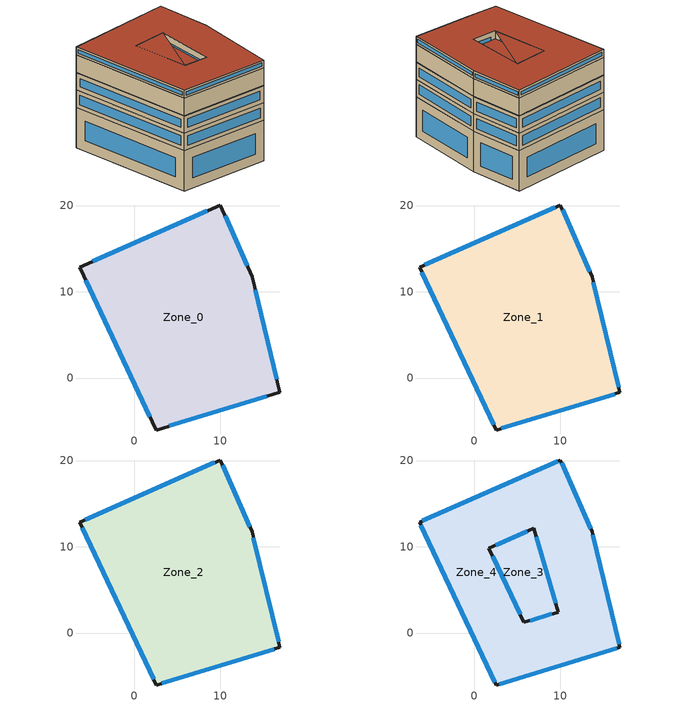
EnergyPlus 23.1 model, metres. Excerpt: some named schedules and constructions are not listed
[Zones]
Zone_0
 floor ground (Zone_0:f5UnderGroundSlabCF): -6.32,12.86 10.02,20.06 13.68,11.75 16.91,-1.67 2.56,-6.02 z0
 wall outside (90.1-2019 Nonresidential CZ 0 Exterior Wall (Mass)): -6.32,12.86 2.56,-6.02 16.91,-1.67 13.68,11.75 10.02,20.06 -6.32,12.86 z0:6.55
 window (90.1-2019 Nonresidential CZ 0 Glazing (Operable)): -5.59,11.31 1.83,-4.47 z1.71:4.84; 4.1,-5.55 15.38,-2.13 z1.61:4.94; 16.54,-0.13 14.05,10.21 z1.58:4.97; 13.12,13.02 10.58,18.79 z1.39:5.16; 8.5,19.39 -4.79,13.53 z1.66:4.89
Zone_1
 floor to Zone_0 (Interior Slab (Mass)_FLIPPED): -6.32,12.86 10.02,20.06 13.68,11.75 16.91,-1.67 2.56,-6.02 z6.55
 wall outside (90.1-2019 Nonresidential CZ 0 Exterior Wall (Mass)): -6.32,12.86 2.56,-6.02 16.91,-1.67 13.68,11.75 10.02,20.06 -6.32,12.86 z6.55:9.4
 window (90.1-2019 Nonresidential CZ 0 Glazing (Operable)): -6.03,12.25 2.28,-5.42 / 9.42,19.8 -5.72,13.12 z7.21:8.74; 3.18,-5.83 16.3,-1.85 z7.2:8.75; 16.76,-1.04 13.83,11.12 z7.19:8.76; 13.43,12.3 10.26,19.51 z7.15:8.8
Zone_2
 floor to Zone_1 (Interior Slab (Mass)_FLIPPED): -6.32,12.86 10.02,20.06 13.68,11.75 16.91,-1.67 2.56,-6.02 z9.4
 wall outside (90.1-2019 Nonresidential CZ 8 Exterior Floor (Mass)): -6.32,12.86 2.56,-6.02 16.91,-1.67 13.68,11.75 10.02,20.06 -6.32,12.86 z9.4:12.17
 wall to Zone_4 (Interior Partition (Mass)): -6.32,12.86 2.56,-6.02 16.91,-1.67 13.68,11.75 10.02,20.06 -6.32,12.86 z12.17:12.25
 window (90.1-2019 Nonresidential CZ 0 Glazing (Operable)): -6.01,12.21 2.26,-5.37 z10.12:11.45; 3.23,-5.82 16.25,-1.87 z10.1:11.47; 16.75,-0.99 13.84,11.07 z10.09:11.48; 13.41,12.35 10.28,19.46 z10.06:11.51; 9.37,19.77 -5.67,13.14 z10.11:11.46
Zone_3
 floor to Zone_2 (Interior Slab (Mass)_FLIPPED): -6.32,12.86 10.02,20.06 13.68,11.75 16.91,-1.67 2.56,-6.02 z12.25
 wall to Zone_4 (Interior Partition (Mass)): -6.32,12.86 2.56,-6.02 16.91,-1.67 13.68,11.75 10.02,20.06 -6.32,12.86 z12.25:15.1
 roof outside (300mmInsulation 200mmConcrete): -6.32,12.86 2.56,-6.02 16.91,-1.67 13.68,11.75 10.02,20.06 z15.1
Zone_4
 floor outside (90.1-2019 Nonresidential CZ 0 Exterior Floor (Mass)): -6.32,12.86 -0.69,15.34 1.73,9.85 6.95,12.15 9.75,2.43 1.73,9.85 -0.69,15.34 10.02,20.06 13.68,11.75 16.91,-1.67 2.56,-6.02 z12.17
 wall outside (UVal_0.3_Light): -6.32,12.86 2.56,-6.02 16.91,-1.67 13.68,11.75 10.02,20.06 -6.32,12.86 z15.1:16.35; 5.78,1.23 1.73,9.85 6.95,12.15 9.75,2.43 5.78,1.23 z12.17:16.35
 window (90.1-2019 Nonresidential CZ 0 Glazing (Operable)): -6.16,12.52 2.41,-5.69 z15.47:15.98; 2.91,-5.92 16.57,-1.77 / 16.83,-1.31 13.76,11.4 / 9.69,19.91 -5.98,13 z15.46:15.99; 13.53,12.07 10.16,19.74 z15.45:16; 5.35,2.15 2.17,8.92 z13.19:15.32; 9.02,2.21 6.52,1.45 z12.93:15.58; 7.23,11.15 9.46,3.43 z13.21:15.31; 2.53,10.2 6.14,11.79 z13.05:15.47
 roof outside (300mmInsulation 200mmConcrete): -6.32,12.86 2.56,-6.02 7.52,-4.51 5.78,1.23 9.75,2.43 6.95,12.15 5.78,1.23 7.52,-4.51 16.91,-1.67 13.68,11.75 10.02,20.06 z16.35
[Schedule:Week:Daily]
College HTGSETP_SCH_0; College HTGSETP_SCH_1; College HTGSETP_SCH_2; College HTGSETP_SCH_3; College HTGSETP_SCH_4; College HTGSETP_SCH_5; College HTGSETP_SCH_6; College HTGSETP_SCH_7; College HTGSETP_SCH_8; College HTGSETP_SCH_9; College HTGSETP_SCH_10; College HTGSETP_SCH_11; College HTGSETP_SCH_12; College HTGSETP_SCH_13; College HTGSETP_SCH_14; College HTGSETP_SCH_15; College HTGSETP_SCH_16; College HTGSETP_SCH_17; College HTGSETP_SCH_18; College HTGSETP_SCH_19; College HTGSETP_SCH_20; College HTGSETP_SCH_21; College HTGSETP_SCH_22; College HTGSETP_SCH_23; College HTGSETP_SCH_24; College HTGSETP_SCH_25; College HTGSETP_SCH_26; College HTGSETP_SCH_27; College HTGSETP_SCH_28; College HTGSETP_SCH_29; College HTGSETP_SCH_30; College HTGSETP_SCH_31; College HTGSETP_SCH_32; College HTGSETP_SCH_33; College HTGSETP_SCH_34; College HTGSETP_SCH_35; College HTGSETP_SCH_36; College HTGSETP_SCH_37; College HTGSETP_SCH_38; College HTGSETP_SCH_39; College HTGSETP_SCH_40; College HTGSETP_SCH_41; College HTGSETP_SCH_42; College HTGSETP_SCH_43; College HTGSETP_SCH_44; College HTGSETP_SCH_45; College HTGSETP_SCH_46; College HTGSETP_SCH_47; College HTGSETP_SCH_48; College HTGSETP_SCH_49; College HTGSETP_SCH_50; College HTGSETP_SCH_51: 6eae5fcb-f210-4554-b78a-d644e64b50cd, 6eae5fcb-f210-4554-b78a-d644e64b50cd, 6eae5fcb-f210-4554-b78a-d644e64b50cd, 6eae5fcb-f210-4554-b78a-d644e64b50cd, 6eae5fcb-f210-4554-b78a-d644e64b50cd, 6eae5fcb-f210-4554-b78a-d644e64b50cd, 089cb1a9-872b-4d62-bde8-366e85460b60, 6eae5fcb-f210-4554-b78a-d644e64b50cd, 6eae5fcb-f210-4554-b78a-d644e64b50cd, 6eae5fcb-f210-4554-b78a-d644e64b50cd, 6eae5fcb-f210-4554-b78a-d644e64b50cd, 6eae5fcb-f210-4554-b78a-d644e64b50cd
College HTGSETP_SCH_52: 6eae5fcb-f210-4554-b78a-d644e64b50cd, 6eae5fcb-f210-4554-b78a-d644e64b50cd, 6eae5fcb-f210-4554-b78a-d644e64b50cd, 6eae5fcb-f210-4554-b78a-d644e64b50cd, 6eae5fcb-f210-4554-b78a-d644e64b50cd, 6eae5fcb-f210-4554-b78a-d644e64b50cd, 6eae5fcb-f210-4554-b78a-d644e64b50cd, 6eae5fcb-f210-4554-b78a-d644e64b50cd, 6eae5fcb-f210-4554-b78a-d644e64b50cd, 6eae5fcb-f210-4554-b78a-d644e64b50cd, 6eae5fcb-f210-4554-b78a-d644e64b50cd, 6eae5fcb-f210-4554-b78a-d644e64b50cd
College CLGSETP_SCH_0; College CLGSETP_SCH_1; College CLGSETP_SCH_2; College CLGSETP_SCH_3; College CLGSETP_SCH_4; College CLGSETP_SCH_5; College CLGSETP_SCH_6; College CLGSETP_SCH_7; College CLGSETP_SCH_8; College CLGSETP_SCH_9; College CLGSETP_SCH_10; College CLGSETP_SCH_11; College CLGSETP_SCH_12; College CLGSETP_SCH_13; College CLGSETP_SCH_14; College CLGSETP_SCH_15; College CLGSETP_SCH_16; College CLGSETP_SCH_17; College CLGSETP_SCH_18; College CLGSETP_SCH_19; College CLGSETP_SCH_20; College CLGSETP_SCH_21; College CLGSETP_SCH_22; College CLGSETP_SCH_23; College CLGSETP_SCH_24; College CLGSETP_SCH_25; College CLGSETP_SCH_26; College CLGSETP_SCH_27; College CLGSETP_SCH_28; College CLGSETP_SCH_29; College CLGSETP_SCH_30; College CLGSETP_SCH_31; College CLGSETP_SCH_32; College CLGSETP_SCH_33; College CLGSETP_SCH_34; College CLGSETP_SCH_35; College CLGSETP_SCH_36; College CLGSETP_SCH_37; College CLGSETP_SCH_38; College CLGSETP_SCH_39; College CLGSETP_SCH_40; College CLGSETP_SCH_41; College CLGSETP_SCH_42; College CLGSETP_SCH_43; College CLGSETP_SCH_44; College CLGSETP_SCH_45; College CLGSETP_SCH_46; College CLGSETP_SCH_47; College CLGSETP_SCH_48; College CLGSETP_SCH_49; College CLGSETP_SCH_50; College CLGSETP_SCH_51: 0abf24fc-20c7-45bb-90a8-b07ba7ab6a7e, 0abf24fc-20c7-45bb-90a8-b07ba7ab6a7e, 0abf24fc-20c7-45bb-90a8-b07ba7ab6a7e, 0abf24fc-20c7-45bb-90a8-b07ba7ab6a7e, 0abf24fc-20c7-45bb-90a8-b07ba7ab6a7e, 0abf24fc-20c7-45bb-90a8-b07ba7ab6a7e, 18258847-b270-4902-b840-7599321f034f, 0abf24fc-20c7-45bb-90a8-b07ba7ab6a7e, 0abf24fc-20c7-45bb-90a8-b07ba7ab6a7e, 0abf24fc-20c7-45bb-90a8-b07ba7ab6a7e, 0abf24fc-20c7-45bb-90a8-b07ba7ab6a7e, 0abf24fc-20c7-45bb-90a8-b07ba7ab6a7e
College CLGSETP_SCH_52: 0abf24fc-20c7-45bb-90a8-b07ba7ab6a7e, 0abf24fc-20c7-45bb-90a8-b07ba7ab6a7e, 0abf24fc-20c7-45bb-90a8-b07ba7ab6a7e, 0abf24fc-20c7-45bb-90a8-b07ba7ab6a7e, 0abf24fc-20c7-45bb-90a8-b07ba7ab6a7e, 0abf24fc-20c7-45bb-90a8-b07ba7ab6a7e, 0abf24fc-20c7-45bb-90a8-b07ba7ab6a7e, 0abf24fc-20c7-45bb-90a8-b07ba7ab6a7e, 0abf24fc-20c7-45bb-90a8-b07ba7ab6a7e, 0abf24fc-20c7-45bb-90a8-b07ba7ab6a7e, 0abf24fc-20c7-45bb-90a8-b07ba7ab6a7e, 0abf24fc-20c7-45bb-90a8-b07ba7ab6a7e
CoolAvail_Zone_0_0: 29b650b4-506a-4cd0-a518-1c2fb663108e, b13b76fb-60d2-450a-a5a5-e15c9c1c3c79, 9e6e5cbe-d471-490e-8be4-116ac77118e1, 41a114c6-9665-40e9-b950-dbe778a51caf, 90b9f497-842a-4f19-9348-4716dd923653, c240fecc-fa41-4bf6-b05c-090e095ba573, a58b0ada-f96b-4610-a2b0-0afef24c79c1, 29b650b4-506a-4cd0-a518-1c2fb663108e, 29b650b4-506a-4cd0-a518-1c2fb663108e, 29b650b4-506a-4cd0-a518-1c2fb663108e, 29b650b4-506a-4cd0-a518-1c2fb663108e, 29b650b4-506a-4cd0-a518-1c2fb663108e
CoolAvail_Zone_0_1: 17232315-a896-484a-813f-9a5370619ab1, 02dfb722-8da4-4c60-8fdf-7560dc640b51, 915f0d68-331f-478e-8bbf-bd9fc03f4883, 2cc73c41-8c93-4083-81af-590125fc831e, ecc997b1-e194-422d-8f06-be8c773684e9, 5add73d7-15c5-40c5-89d6-5dae2e6b5aef, bb8f15ab-5de7-4e61-a5e0-c36f00adc9ff, 17232315-a896-484a-813f-9a5370619ab1, 17232315-a896-484a-813f-9a5370619ab1, 17232315-a896-484a-813f-9a5370619ab1, 17232315-a896-484a-813f-9a5370619ab1, 17232315-a896-484a-813f-9a5370619ab1
CoolAvail_Zone_0_2: bd8c10cf-c173-4346-9499-2830fcc4c439, 8fd473d1-e935-4a17-82f4-05b067a72bd3, ecc997b1-e194-422d-8f06-be8c773684e9, ad91aa0e-6086-4268-a6ea-a4c694542a61, b13b76fb-60d2-450a-a5a5-e15c9c1c3c79, 4611a60c-e7fc-47bb-b6c2-83ac3fe102fb, af4c69c2-0ec4-4c58-ba27-11632402459b, bd8c10cf-c173-4346-9499-2830fcc4c439, bd8c10cf-c173-4346-9499-2830fcc4c439, bd8c10cf-c173-4346-9499-2830fcc4c439, bd8c10cf-c173-4346-9499-2830fcc4c439, bd8c10cf-c173-4346-9499-2830fcc4c439
CoolAvail_Zone_0_3: 5511ab0a-7ef4-46d4-a842-5b47bc47f1fd, da14f667-c693-42b4-86ef-250c32271000, 2b677a43-cc24-432e-ae50-a4e02eb47056, ed0e6e6a-c955-47e6-9a97-b48e206be5b1, 70ff9da3-f578-4a4a-89c9-8634c9c9ddbe, 29b650b4-506a-4cd0-a518-1c2fb663108e, a5eca9bc-3467-42df-8899-2196b2f77dbe, 5511ab0a-7ef4-46d4-a842-5b47bc47f1fd, 5511ab0a-7ef4-46d4-a842-5b47bc47f1fd, 5511ab0a-7ef4-46d4-a842-5b47bc47f1fd, 5511ab0a-7ef4-46d4-a842-5b47bc47f1fd, 5511ab0a-7ef4-46d4-a842-5b47bc47f1fd
CoolAvail_Zone_0_4: ab11c002-1931-40d8-8222-5197813367b9, 466413c3-fcce-4410-9f6d-4ec58d43cd2c, d37c869f-9c4a-447a-8aa4-5d365cc0aa3e, 0362f73f-0989-411d-8cee-2a84fc7d6262, 10b675bd-89c5-4f08-aded-18f768c79334, afcc4e11-1eb0-40ab-8b85-30a3ef89e660, 466413c3-fcce-4410-9f6d-4ec58d43cd2c, ab11c002-1931-40d8-8222-5197813367b9, ab11c002-1931-40d8-8222-5197813367b9, ab11c002-1931-40d8-8222-5197813367b9, ab11c002-1931-40d8-8222-5197813367b9, ab11c002-1931-40d8-8222-5197813367b9
CoolAvail_Zone_0_5: 1ca8c4bf-50dd-42c6-860e-fa0889029dd0, 0c632797-0b9a-4d9a-9a69-d39310ec31ae, e5a39323-fee3-43b2-8897-d3d7fd64ec40, e52f491c-9545-426c-8e5e-14837ba248e8, 8df07962-0a9e-46c5-b76d-84e70e2e19a0, d6e69f6d-11f5-4b04-8a4b-71235cd32cef, 68490104-8e84-4b6e-a4b0-a102d218c882, 1ca8c4bf-50dd-42c6-860e-fa0889029dd0, 1ca8c4bf-50dd-42c6-860e-fa0889029dd0, 1ca8c4bf-50dd-42c6-860e-fa0889029dd0, 1ca8c4bf-50dd-42c6-860e-fa0889029dd0, 1ca8c4bf-50dd-42c6-860e-fa0889029dd0
CoolAvail_Zone_0_6: 9aaa5820-27da-40d2-b988-4a81850a77a2, cc235d41-2240-4268-8009-afe839b7b482, a7bf5d25-1e72-49fd-b01b-ac8f0e88661c, 7f89f576-2b49-499b-8dd9-ee3a016d36c3, a7e87b39-74c1-4190-9535-82061ee01377, 88339cc7-c5a9-478d-ad7e-dbec74176c7f, 7eed1c7e-6b80-4392-a8ad-2346449bdf4d, 9aaa5820-27da-40d2-b988-4a81850a77a2, 9aaa5820-27da-40d2-b988-4a81850a77a2, 9aaa5820-27da-40d2-b988-4a81850a77a2, 9aaa5820-27da-40d2-b988-4a81850a77a2, 9aaa5820-27da-40d2-b988-4a81850a77a2
CoolAvail_Zone_0_7: c140114c-8ad5-42b8-af3e-21641d50a91e, c28ae951-e1cf-4190-84d2-e90ac84429e0, e2decf1b-20cc-40b6-9734-803c8e153091, ab680d73-083a-44f6-a404-8130e89fa66a, 91e31e8b-0f4f-4ac3-993f-38d68bd59909, 4355ccce-d851-41e9-ae65-07915f2fc2c5, 87b218fb-2140-485e-a2fb-891817b7ee22, c140114c-8ad5-42b8-af3e-21641d50a91e, c140114c-8ad5-42b8-af3e-21641d50a91e, c140114c-8ad5-42b8-af3e-21641d50a91e, c140114c-8ad5-42b8-af3e-21641d50a91e, c140114c-8ad5-42b8-af3e-21641d50a91e
CoolAvail_Zone_0_8: cf4e10c0-eee7-4fab-9fcf-7f136cb06726, ba5c0e21-c122-45a8-ac0e-a5a57928efb1, 6c63c3c6-d7b6-4bc0-afc0-ea549527ede8, ccb95207-478b-422f-b6b8-30b51a9061c8, 15d5d0c6-a0c5-4261-8484-c4e353f31943, b6ebbcf1-1339-4b0f-94ce-5ef52301aebd, 4e48a2f3-4e9a-4faf-8e2f-800c89a68a4f, cf4e10c0-eee7-4fab-9fcf-7f136cb06726, cf4e10c0-eee7-4fab-9fcf-7f136cb06726, cf4e10c0-eee7-4fab-9fcf-7f136cb06726, cf4e10c0-eee7-4fab-9fcf-7f136cb06726, cf4e10c0-eee7-4fab-9fcf-7f136cb06726
CoolAvail_Zone_0_9: 8cfbba65-9d01-4b32-a4b0-805f059cb48a, 9dc0dda3-4524-4f18-b26a-7494f358d0bb, 4e48a2f3-4e9a-4faf-8e2f-800c89a68a4f, fe54426d-cc39-4e1d-9586-05372d968816, 45d7287d-38ef-4548-9581-23cb1bbddde4, 1f8f5061-bcb6-463a-bce4-fa1e3201f05c, b3f090cf-662d-4bb7-81ea-ff37c869d4a4, 8cfbba65-9d01-4b32-a4b0-805f059cb48a, 8cfbba65-9d01-4b32-a4b0-805f059cb48a, 8cfbba65-9d01-4b32-a4b0-805f059cb48a, 8cfbba65-9d01-4b32-a4b0-805f059cb48a, 8cfbba65-9d01-4b32-a4b0-805f059cb48a
CoolAvail_Zone_0_10: 19e4f91d-5e82-4bf7-bc96-862e26240eed, 4e48a2f3-4e9a-4faf-8e2f-800c89a68a4f, 7d4f30b3-d26d-4406-b7d3-51c4fe134db7, 9f80ea64-dee5-41f0-b012-d001ca709d83, 1eca6522-d2d8-43ba-b8b5-3cb14fa0932f, 56677320-e5e7-4d6b-b511-98478c71ae85, 167ffc35-cf65-49fd-b6d5-8ecb10784530, 19e4f91d-5e82-4bf7-bc96-862e26240eed, 19e4f91d-5e82-4bf7-bc96-862e26240eed, 19e4f91d-5e82-4bf7-bc96-862e26240eed, 19e4f91d-5e82-4bf7-bc96-862e26240eed, 19e4f91d-5e82-4bf7-bc96-862e26240eed
CoolAvail_Zone_0_11: 4e48a2f3-4e9a-4faf-8e2f-800c89a68a4f, 5a12a15a-8f6a-458d-8503-f486bc18be62, cfac7745-1d11-4d2f-a415-641583f3aa35, a6b169b6-2563-40a8-9ebc-1f0b449881ef, 2b253185-dca3-4ac4-b4b0-397c6120a078, f37480eb-aa48-4fd9-a189-10d277c1ec14, 03e58e0c-d8ed-42d8-894c-8e17edda15c0, 4e48a2f3-4e9a-4faf-8e2f-800c89a68a4f, 4e48a2f3-4e9a-4faf-8e2f-800c89a68a4f, 4e48a2f3-4e9a-4faf-8e2f-800c89a68a4f, 4e48a2f3-4e9a-4faf-8e2f-800c89a68a4f, 4e48a2f3-4e9a-4faf-8e2f-800c89a68a4f
CoolAvail_Zone_0_12: 43fa6ba7-7155-49a2-abe1-4626fdadfd4f, 93ad036e-985f-46ad-985d-8fe2cf06e9ed, 1ba03c92-e4e3-4e5b-8072-54eb8ed127d4, fa02652e-9b86-4ad1-bcf8-4fc10e46adf8, 2cd7c8e0-6c19-49eb-80b1-f41475034e33, dbd27a3e-9a26-4d91-8fad-dfb737e32fd4, be6df312-2db2-4308-96e7-3cf8c64cc389, 43fa6ba7-7155-49a2-abe1-4626fdadfd4f, 43fa6ba7-7155-49a2-abe1-4626fdadfd4f, 43fa6ba7-7155-49a2-abe1-4626fdadfd4f, 43fa6ba7-7155-49a2-abe1-4626fdadfd4f, 43fa6ba7-7155-49a2-abe1-4626fdadfd4f
CoolAvail_Zone_0_13: c86a3910-952b-4155-86f3-8bf8406d9700, 487ad5f7-192d-4168-8df1-62f9e2dfbf79, f186a3d9-179b-4441-9377-258a96af7070, 100aaea8-bbf0-432c-9b18-bb4c137b58b4, 842439b7-3e6a-47a9-9acd-409ae765b42d, 5c434fd8-ac1b-4fd3-9a6c-a0ecf767c7ed, 66acfb52-e457-4d65-a321-805b2341acf6, c86a3910-952b-4155-86f3-8bf8406d9700, c86a3910-952b-4155-86f3-8bf8406d9700, c86a3910-952b-4155-86f3-8bf8406d9700, c86a3910-952b-4155-86f3-8bf8406d9700, c86a3910-952b-4155-86f3-8bf8406d9700
CoolAvail_Zone_0_14: fb7f256e-2751-4ff4-ae43-a8ab3f7e9797, 8151a985-f97e-4bad-8853-972664528da4, 22dc9fab-4217-4e2f-a97d-0654fc792eae, cb7f740c-287d-4d01-aaf3-538fed7e2092, 0077fb31-cd04-4ad3-837c-ac0abafaed85, 91929a11-4751-41b0-9428-85a1b52b20fc, 1dc0a07d-d820-4945-bdec-6d3e16e28e09, fb7f256e-2751-4ff4-ae43-a8ab3f7e9797, fb7f256e-2751-4ff4-ae43-a8ab3f7e9797, fb7f256e-2751-4ff4-ae43-a8ab3f7e9797, fb7f256e-2751-4ff4-ae43-a8ab3f7e9797, fb7f256e-2751-4ff4-ae43-a8ab3f7e9797
CoolAvail_Zone_0_15: 249bb1f2-01ef-4453-98c3-97f686b49df3, 2857276e-04f5-47fa-8407-0754b64ddbf6, fa19720d-b784-44ee-9e0b-b24156b99612, 990734f4-2f8d-4d05-8608-b8fc52d4e4a7, 49518224-141a-4acf-a613-93f9a1eb00c3, 32657f2b-d03a-407e-8b79-dc263889a891, 385addfd-6f0a-4a49-8d44-e9155ca5ddca, 249bb1f2-01ef-4453-98c3-97f686b49df3, 249bb1f2-01ef-4453-98c3-97f686b49df3, 249bb1f2-01ef-4453-98c3-97f686b49df3, 249bb1f2-01ef-4453-98c3-97f686b49df3, 249bb1f2-01ef-4453-98c3-97f686b49df3
CoolAvail_Zone_0_16: 7692e115-92d1-4653-b534-43793635c152, ad4c0438-d761-453a-81ab-c5d7774f0ca4, 9777c3c4-857d-4a63-a307-0c06722f26db, 815b4a31-1de7-48f8-86e9-38fb639e48e2, 73405a08-01bc-4f6c-a16c-e816f28f4695, d0b48ee7-cd2d-49be-ab62-5a5c71c486f9, e3f34aba-cbc8-416b-ae1a-76f217830118, 7692e115-92d1-4653-b534-43793635c152, 7692e115-92d1-4653-b534-43793635c152, 7692e115-92d1-4653-b534-43793635c152, 7692e115-92d1-4653-b534-43793635c152, 7692e115-92d1-4653-b534-43793635c152
CoolAvail_Zone_0_17: 91a9ca1b-f609-46d2-85d5-5b4708cbc58c, 22089227-e063-43f2-8d65-2b570a0fb7f6, d7dce801-0464-468b-86e5-042d869cfe8c, e3942b8b-90eb-48a0-9fea-235678d26bc1, 91b564c5-7853-404d-a6c4-376372983a3e, 922fb4c6-9f61-4ed9-9d2f-b61c5af61b0b, 61f4d876-bdcd-408f-880a-fec4d1c3edb4, 91a9ca1b-f609-46d2-85d5-5b4708cbc58c, 91a9ca1b-f609-46d2-85d5-5b4708cbc58c, 91a9ca1b-f609-46d2-85d5-5b4708cbc58c, 91a9ca1b-f609-46d2-85d5-5b4708cbc58c, 91a9ca1b-f609-46d2-85d5-5b4708cbc58c
CoolAvail_Zone_0_18: 2c3f8ee4-96c5-4a3f-a4b1-b69997eb3238, 564f5991-51a3-4334-9484-72fec185b3f3, 916b0021-58a8-40cf-a389-49fd7e3e7d8d, 2c3f8ee4-96c5-4a3f-a4b1-b69997eb3238, 290cd23a-1edc-440e-a8bf-2e5f45a7f1a4, e1d7715c-ab36-413f-b082-02c78ffc9049, 1c721321-046d-4f51-b437-829d237e2fe1, 2c3f8ee4-96c5-4a3f-a4b1-b69997eb3238, 2c3f8ee4-96c5-4a3f-a4b1-b69997eb3238, 2c3f8ee4-96c5-4a3f-a4b1-b69997eb3238, 2c3f8ee4-96c5-4a3f-a4b1-b69997eb3238, 2c3f8ee4-96c5-4a3f-a4b1-b69997eb3238
CoolAvail_Zone_0_19: c5d0aa94-5bb0-480f-91f6-8014fff0dc6e, 11193593-98a2-4993-9129-e7af30b16710, b6d042ed-209f-4d55-bc24-0ac77d95cbd6, 0dc09791-fcbf-4823-9c09-9ac5c6e3386c, fe71a4a4-1e6f-4e83-8419-e72a6b9e10f8, 6d2fa061-7d25-4461-b770-a752a9a60884, 236eea5b-5ca5-4377-ab4f-6bcd3c3c55e4, c5d0aa94-5bb0-480f-91f6-8014fff0dc6e, c5d0aa94-5bb0-480f-91f6-8014fff0dc6e, c5d0aa94-5bb0-480f-91f6-8014fff0dc6e, c5d0aa94-5bb0-480f-91f6-8014fff0dc6e, c5d0aa94-5bb0-480f-91f6-8014fff0dc6e
CoolAvail_Zone_0_20: 57adc17c-3f8f-4ccd-b7a0-79cb720e411a, f37ff96e-f441-401a-b7e7-edff040718df, c5d0aa94-5bb0-480f-91f6-8014fff0dc6e, 3b8d6381-cc98-4cac-88a3-8a608994b399, 543349be-f63c-4ad6-a186-b26515e20985, 9a420aef-c827-48c7-8c33-67a28b1471b0, a5c4f77d-4af1-4e41-abe4-442f3ad2ad70, 57adc17c-3f8f-4ccd-b7a0-79cb720e411a, 57adc17c-3f8f-4ccd-b7a0-79cb720e411a, 57adc17c-3f8f-4ccd-b7a0-79cb720e411a, 57adc17c-3f8f-4ccd-b7a0-79cb720e411a, 57adc17c-3f8f-4ccd-b7a0-79cb720e411a
CoolAvail_Zone_0_21: 3c86ebb0-60dd-4e80-9e92-cc641d73ae5a, 0c632797-0b9a-4d9a-9a69-d39310ec31ae, c8da2f37-d169-41ab-87e8-650044faae8f, 44ff8663-efe0-4c5d-bd80-e3e3e52f17e4, 26090ace-2f89-427b-8193-cecb2a32d1c5, 63800cad-46a7-4e80-b4f6-0ba3a10cd5fb, 59315c29-87ac-45d0-a8fd-0e9754ded3e2, 3c86ebb0-60dd-4e80-9e92-cc641d73ae5a, 3c86ebb0-60dd-4e80-9e92-cc641d73ae5a, 3c86ebb0-60dd-4e80-9e92-cc641d73ae5a, 3c86ebb0-60dd-4e80-9e92-cc641d73ae5a, 3c86ebb0-60dd-4e80-9e92-cc641d73ae5a
CoolAvail_Zone_0_22: 968bc3d5-85b4-423c-9344-f5ded47cd4e1, a4892dac-d159-405b-97ce-15ec50ec5c3d, d220d13a-ec5c-4d1d-a6e6-fc1f099aa18c, af1b80fd-70e2-4da9-9cd7-4ad1f3ffa8f2, ea89b312-ae52-41a2-b12c-266f2e31bd51, b5cee949-2fff-4a3b-93be-818378e63684, 76083fe3-2160-4bf7-a3ea-9dfcf8b72814, 968bc3d5-85b4-423c-9344-f5ded47cd4e1, 968bc3d5-85b4-423c-9344-f5ded47cd4e1, 968bc3d5-85b4-423c-9344-f5ded47cd4e1, 968bc3d5-85b4-423c-9344-f5ded47cd4e1, 968bc3d5-85b4-423c-9344-f5ded47cd4e1
CoolAvail_Zone_0_23: 9465ef24-0572-461d-9233-bf2b1b62fcf5, 4df2d94c-15e7-44a0-9338-7c6d9ec98c35, 24229822-c7ac-4df3-a924-d5070abd10cd, 30ed18ff-6198-489a-98d6-d4f6b277cb3e, 67cc7780-8b9c-4ce3-8335-8ea61169be34, 24dee44f-873c-4e82-915e-d0f3d996dfbd, a46238f5-0380-43a5-8807-d93844f5c9fd, 9465ef24-0572-461d-9233-bf2b1b62fcf5, 9465ef24-0572-461d-9233-bf2b1b62fcf5, 9465ef24-0572-461d-9233-bf2b1b62fcf5, 9465ef24-0572-461d-9233-bf2b1b62fcf5, 9465ef24-0572-461d-9233-bf2b1b62fcf5
CoolAvail_Zone_0_24: 7b2bb4fd-0d66-4d4e-97f7-3d94a2d765de, 306294e8-e0ad-4b10-b87d-df1edbd69c86, 2e99d0bd-585d-4f11-a816-46d9d83821d2, ae40d358-4f78-4e61-8ad3-70cf7dafbc84, 7c9164d5-ea22-4706-addb-a8bdf4432c98, 168bb537-2022-44cf-83d4-e0e9acc14d3d, 907f0f1f-b3ec-413e-8541-1b0c6f08c20a, 7b2bb4fd-0d66-4d4e-97f7-3d94a2d765de, 7b2bb4fd-0d66-4d4e-97f7-3d94a2d765de, 7b2bb4fd-0d66-4d4e-97f7-3d94a2d765de, 7b2bb4fd-0d66-4d4e-97f7-3d94a2d765de, 7b2bb4fd-0d66-4d4e-97f7-3d94a2d765de
CoolAvail_Zone_0_25: 9b8689c5-4e22-40ab-8a51-93b16e5813ab, 9f29d845-0d77-471c-9f9e-6f4083bdbc58, ca84ebe3-31a3-4fca-aa63-5d6eb330a495, 76e7caac-11b7-473f-9300-2d2578371d06, c614d02d-f04a-47c0-802e-d4e15580c5c4, 83af7f08-0791-41b7-af25-e18827899770, c7052a04-98d3-44f4-bc96-6e6003378de9, 9b8689c5-4e22-40ab-8a51-93b16e5813ab, 9b8689c5-4e22-40ab-8a51-93b16e5813ab, 9b8689c5-4e22-40ab-8a51-93b16e5813ab, 9b8689c5-4e22-40ab-8a51-93b16e5813ab, 9b8689c5-4e22-40ab-8a51-93b16e5813ab
CoolAvail_Zone_0_26: 944c06aa-a1b8-4fa9-b56e-5e904102bf0b, 193b8807-ea25-42ba-b3bf-ab5a41c48f4a, 64db0dd4-92b3-4a93-b9c9-7bebfc3d3c8d, 993c36ed-dc87-49a6-b760-b14777e3a504, 96fc20e9-7180-4704-8ea9-30778f493c18, cfac3884-d454-41ef-a2ac-399c72fbcbaa, ab62d100-0c40-4c2b-b63b-1ab8c382bdaa, 944c06aa-a1b8-4fa9-b56e-5e904102bf0b, 944c06aa-a1b8-4fa9-b56e-5e904102bf0b, 944c06aa-a1b8-4fa9-b56e-5e904102bf0b, 944c06aa-a1b8-4fa9-b56e-5e904102bf0b, 944c06aa-a1b8-4fa9-b56e-5e904102bf0b
CoolAvail_Zone_0_27: c0ed08d0-cbd1-4e66-96b4-3011c854b234, 17a2dd1e-07dd-4401-ba6f-a7d2c1cc2857, 891172b5-9eeb-4b10-a672-ff5e27ba41d7, a5562364-defd-420a-8047-edce9a8f5295, 0d0ca2da-b4a6-409f-a603-32af6fcbd6dc, cd8238a0-c257-432b-ab86-a8de12ca64cd, 3297b25a-f3c5-400e-8c3c-98ab9fae1132, c0ed08d0-cbd1-4e66-96b4-3011c854b234, c0ed08d0-cbd1-4e66-96b4-3011c854b234, c0ed08d0-cbd1-4e66-96b4-3011c854b234, c0ed08d0-cbd1-4e66-96b4-3011c854b234, c0ed08d0-cbd1-4e66-96b4-3011c854b234
CoolAvail_Zone_0_28: f68e68b4-acc3-4acb-970d-2c39f8df0a2a, b795957b-d27e-4a7f-8629-db4bb5394d29, af05e51c-b44b-4254-af1d-9b844355a47d, 1476245f-ba37-446a-9a7e-71807cdfc9d6, e3942b8b-90eb-48a0-9fea-235678d26bc1, 7061bc4a-cf1c-40cd-a209-ce6419433c2b, 3c86ebb0-60dd-4e80-9e92-cc641d73ae5a, f68e68b4-acc3-4acb-970d-2c39f8df0a2a, f68e68b4-acc3-4acb-970d-2c39f8df0a2a, f68e68b4-acc3-4acb-970d-2c39f8df0a2a, f68e68b4-acc3-4acb-970d-2c39f8df0a2a, f68e68b4-acc3-4acb-970d-2c39f8df0a2a
CoolAvail_Zone_0_29: f0463da0-0f73-4b83-b435-d1717c20061d, 16107b3b-f5df-4c6a-9e88-45ee59f582d7, c847950f-9d46-415d-b38f-cc1e72a8ce3e, 3b5530b0-4bfc-4e65-a115-754aeea42c9c, e3942b8b-90eb-48a0-9fea-235678d26bc1, e3942b8b-90eb-48a0-9fea-235678d26bc1, 7386bb66-d7fa-4b65-8085-5662bd291aee, f0463da0-0f73-4b83-b435-d1717c20061d, f0463da0-0f73-4b83-b435-d1717c20061d, f0463da0-0f73-4b83-b435-d1717c20061d, f0463da0-0f73-4b83-b435-d1717c20061d, f0463da0-0f73-4b83-b435-d1717c20061d
CoolAvail_Zone_0_30: ff19ad5b-a363-437d-ae63-3668331f0827, 4e48a2f3-4e9a-4faf-8e2f-800c89a68a4f, 6d0db3fd-c35c-4cda-9c1c-baec2c14ec47, 0f14b7f0-2d62-495b-aa7c-136eb56bbd6b, f89394e9-2ba5-4571-82bb-3c7d3c17939f, 03a95639-5101-4bca-940d-57680b2e86c7, 4f8adeff-2dd8-4549-b49d-80637b379f35, ff19ad5b-a363-437d-ae63-3668331f0827, ff19ad5b-a363-437d-ae63-3668331f0827, ff19ad5b-a363-437d-ae63-3668331f0827, ff19ad5b-a363-437d-ae63-3668331f0827, ff19ad5b-a363-437d-ae63-3668331f0827
CoolAvail_Zone_0_31: 7c5dc831-d911-492e-93e1-4426a253069e, 3b8d6381-cc98-4cac-88a3-8a608994b399, c847950f-9d46-415d-b38f-cc1e72a8ce3e, 1744b77f-1cb1-4f69-b4cb-0e8fa1b665fa, 58834cbf-76af-49cd-a04c-aceff44ab028, 01ed06eb-558f-4142-a675-aa2008106ffb, 72c23283-3265-424f-adb0-1ede9ee7b15c, 7c5dc831-d911-492e-93e1-4426a253069e, 7c5dc831-d911-492e-93e1-4426a253069e, 7c5dc831-d911-492e-93e1-4426a253069e, 7c5dc831-d911-492e-93e1-4426a253069e, 7c5dc831-d911-492e-93e1-4426a253069e
CoolAvail_Zone_0_32: 3ffda573-3af0-46ed-a09a-5d9bb41be8c7, 24967692-d2e8-4e46-a10a-83a75ed88015, d335cb79-2b14-48f8-811b-aa3cd861ed92, 17c1d9a0-788b-4689-b656-878974b272ae, b9139b93-e736-4fe2-a372-e0f423301f2a, 29d056e9-57a7-41dc-847e-5899c5e670c6, 3aaf477e-fbf3-4e7a-a74f-77eac698590d, 3ffda573-3af0-46ed-a09a-5d9bb41be8c7, 3ffda573-3af0-46ed-a09a-5d9bb41be8c7, 3ffda573-3af0-46ed-a09a-5d9bb41be8c7, 3ffda573-3af0-46ed-a09a-5d9bb41be8c7, 3ffda573-3af0-46ed-a09a-5d9bb41be8c7
CoolAvail_Zone_0_33: 2f49eb5f-feb6-416b-86c9-504043dff835, 17a04ab0-6f76-4552-8944-97dbe71db1c4, 14a74787-8c0c-4149-b74d-9dba6af021cb, ba5a2047-98d8-4875-8efb-cb1a017e9cc0, ac176064-d8ab-40cc-ac37-2cc3028f8e13, c8da2f37-d169-41ab-87e8-650044faae8f, 88219d36-3623-42e1-9165-866df8605171, 2f49eb5f-feb6-416b-86c9-504043dff835, 2f49eb5f-feb6-416b-86c9-504043dff835, 2f49eb5f-feb6-416b-86c9-504043dff835, 2f49eb5f-feb6-416b-86c9-504043dff835, 2f49eb5f-feb6-416b-86c9-504043dff835
CoolAvail_Zone_0_34: fc1bca65-e5ac-4e39-b63b-a5ed3d21ba90, ba361baf-59d9-4367-8c7a-4699b1b236f0, ff4bc00e-5506-40d9-ab4a-0dd0a69ae114, 3b0f2307-bc1c-4734-ab04-c0143982f54f, bdb733bd-dc44-41be-80b5-d4a5a2814fea, 3e4dc970-237a-4001-87c6-6e867e1a1f0b, b5e7642c-8c19-4b08-81ff-1fdd0ef3ef57, fc1bca65-e5ac-4e39-b63b-a5ed3d21ba90, fc1bca65-e5ac-4e39-b63b-a5ed3d21ba90, fc1bca65-e5ac-4e39-b63b-a5ed3d21ba90, fc1bca65-e5ac-4e39-b63b-a5ed3d21ba90, fc1bca65-e5ac-4e39-b63b-a5ed3d21ba90
CoolAvail_Zone_0_35: 74ffd892-819c-4242-80d1-24e1ddf80430, f6ecceda-3d30-4721-858e-cb32e723952c, 17232315-a896-484a-813f-9a5370619ab1, ece8849a-fb2f-4fbd-afdd-1149698f7d21, 7eed1c7e-6b80-4392-a8ad-2346449bdf4d, e8be929d-fa44-4c0f-b96f-0f30ee46b9cf, 5f416ddf-d634-4046-a442-6e63aab08ab7, 74ffd892-819c-4242-80d1-24e1ddf80430, 74ffd892-819c-4242-80d1-24e1ddf80430, 74ffd892-819c-4242-80d1-24e1ddf80430, 74ffd892-819c-4242-80d1-24e1ddf80430, 74ffd892-819c-4242-80d1-24e1ddf80430
CoolAvail_Zone_0_36: f7fe8a7b-dabd-41a3-ac96-42fd4ebbb8a3, 57adc17c-3f8f-4ccd-b7a0-79cb720e411a, 5c5771fe-31dd-4d52-8869-3f9e949fc0ce, 905739ca-bdfe-49c7-9f0c-672529721f74, 9ff93c3c-b5d0-4d57-85b5-1b9e007418cb, b4c15a41-4eab-4186-8f7e-bd6522bf003c, ca84ebe3-31a3-4fca-aa63-5d6eb330a495, f7fe8a7b-dabd-41a3-ac96-42fd4ebbb8a3, f7fe8a7b-dabd-41a3-ac96-42fd4ebbb8a3, f7fe8a7b-dabd-41a3-ac96-42fd4ebbb8a3, f7fe8a7b-dabd-41a3-ac96-42fd4ebbb8a3, f7fe8a7b-dabd-41a3-ac96-42fd4ebbb8a3
CoolAvail_Zone_0_37: e3942b8b-90eb-48a0-9fea-235678d26bc1, a1c7cf19-4260-4f8c-8549-a8b51e3e8cb6, 91e15b36-d92a-44a9-b125-f35a405346ba, 1de5e3b0-c4a6-4e3e-a39e-98e4fb27073a, d2fc6685-7401-4e4d-8a51-a53ce42c3509, b13b76fb-60d2-450a-a5a5-e15c9c1c3c79, ff8053d0-5a6f-422b-911a-41f4c8b0f702, e3942b8b-90eb-48a0-9fea-235678d26bc1, e3942b8b-90eb-48a0-9fea-235678d26bc1, e3942b8b-90eb-48a0-9fea-235678d26bc1, e3942b8b-90eb-48a0-9fea-235678d26bc1, e3942b8b-90eb-48a0-9fea-235678d26bc1
CoolAvail_Zone_0_38: 0c46c54d-70b1-4a16-abea-029706ea7571, 3f8c715e-6661-4b9b-be09-ea188f69c496, f7fe8a7b-dabd-41a3-ac96-42fd4ebbb8a3, 10bb1322-940e-4a91-b6ae-9587b5eb6946, 127d7c72-a661-4472-b936-f14d1d59b3e6, ac232ce9-587f-4c50-9300-496e0bba6176, cdeb479c-7f4c-416b-8211-8cf919152dc4, 0c46c54d-70b1-4a16-abea-029706ea7571, 0c46c54d-70b1-4a16-abea-029706ea7571, 0c46c54d-70b1-4a16-abea-029706ea7571, 0c46c54d-70b1-4a16-abea-029706ea7571, 0c46c54d-70b1-4a16-abea-029706ea7571
CoolAvail_Zone_0_39: e530df3d-1bed-4762-8450-04801245d13d, ec3d052d-0e8f-4c5c-9c05-f297f4748d43, 56bddfbb-0032-4789-999a-5805ca39de4d, 30e12001-843d-465e-96b4-f3927e3ddac8, be26cf5d-e770-488d-bbd8-f2f14b83b44f, 152a3bd5-b027-42a5-b0f5-574247ad3cb1, e3942b8b-90eb-48a0-9fea-235678d26bc1, e530df3d-1bed-4762-8450-04801245d13d, e530df3d-1bed-4762-8450-04801245d13d, e530df3d-1bed-4762-8450-04801245d13d, e530df3d-1bed-4762-8450-04801245d13d, e530df3d-1bed-4762-8450-04801245d13d
CoolAvail_Zone_0_40: 3b5530b0-4bfc-4e65-a115-754aeea42c9c, 64b21f1b-c09a-408f-8473-87fbea97a150, 3e36110c-688c-44a8-9024-3036805d7056, 677ddcfa-195a-49f8-a79a-81ba88b1f3bf, 41bfedb8-62a9-4e63-bcd2-d6c6a752d5d8, f79a0e5d-3aaa-44ed-869a-91804aff7df9, cfa0f72f-ae4b-4a60-80fe-1625460ebad9, 3b5530b0-4bfc-4e65-a115-754aeea42c9c, 3b5530b0-4bfc-4e65-a115-754aeea42c9c, 3b5530b0-4bfc-4e65-a115-754aeea42c9c, 3b5530b0-4bfc-4e65-a115-754aeea42c9c, 3b5530b0-4bfc-4e65-a115-754aeea42c9c
CoolAvail_Zone_0_41: d7deffb3-35ab-442d-a4bd-0579f5c34145, ec9b559f-9ade-4417-afb1-449e3e27a461, 045c1028-9f06-4f8d-ac3c-bfd8482e71d8, 2a3c6d2b-402f-42dd-84d5-200fd4e34ae3, 1da28d98-4ae1-4b40-ac0a-9779e90c793c, 1470e187-b2ca-41c7-9c02-5599b091a2bd, 3272099c-1b13-4495-add5-952f840f3c39, d7deffb3-35ab-442d-a4bd-0579f5c34145, d7deffb3-35ab-442d-a4bd-0579f5c34145, d7deffb3-35ab-442d-a4bd-0579f5c34145, d7deffb3-35ab-442d-a4bd-0579f5c34145, d7deffb3-35ab-442d-a4bd-0579f5c34145
CoolAvail_Zone_0_42: 92822c5f-2bfe-4f18-94d7-6253c8df64ce, 5a50a1cb-b3b3-4f70-b0da-7dd7f23be4d0, 96757bd3-2798-4ef5-874f-9d6efbf141f2, c32a3fb3-1659-4cbb-80cf-21d5794c898d, 1386779a-1ee2-4c46-b854-c9900c2e9ca4, f89c5fe4-e515-457d-9e77-097af3ebce41, d1ef686d-5cd7-43da-83b7-e2ddfaac4146, 92822c5f-2bfe-4f18-94d7-6253c8df64ce, 92822c5f-2bfe-4f18-94d7-6253c8df64ce, 92822c5f-2bfe-4f18-94d7-6253c8df64ce, 92822c5f-2bfe-4f18-94d7-6253c8df64ce, 92822c5f-2bfe-4f18-94d7-6253c8df64ce
CoolAvail_Zone_0_43: 922ba25d-84aa-4df4-8637-4746266014ac, 61082579-9666-4bf3-bc38-98cbfbe943b8, 0e6c61da-a3bf-4433-a37e-4665335cd269, 810edac5-32f3-4fee-b726-171751db6f96, ecc0637f-1234-4cba-a2a9-23f2feec27b7, 90d84f1d-cc8c-455d-a961-485245b7a64f, 6f883ab1-47b7-4b43-b948-2944ed46edb0, 922ba25d-84aa-4df4-8637-4746266014ac, 922ba25d-84aa-4df4-8637-4746266014ac, 922ba25d-84aa-4df4-8637-4746266014ac, 922ba25d-84aa-4df4-8637-4746266014ac, 922ba25d-84aa-4df4-8637-4746266014ac
CoolAvail_Zone_0_44: 2fc8c293-e804-4f4b-a27a-c9e21b4af302, 06e04203-d3e1-4821-a8e5-f5c41243471a, 88cbf429-d5af-4062-89a4-107e37e533ea, 0087c4c9-bec4-4820-a0f3-edec8f0f00c5, 6b7ebffa-ddb7-4763-8d8e-57d8a0ef2cbf, 7c29c206-f92e-41d3-90d2-cdf9776248f7, 4b1c9686-3ebc-43b1-b883-fd36bf51263d, 2fc8c293-e804-4f4b-a27a-c9e21b4af302, 2fc8c293-e804-4f4b-a27a-c9e21b4af302, 2fc8c293-e804-4f4b-a27a-c9e21b4af302, 2fc8c293-e804-4f4b-a27a-c9e21b4af302, 2fc8c293-e804-4f4b-a27a-c9e21b4af302
CoolAvail_Zone_0_45: 7ee1185d-d39c-4ca8-a3f4-3d5fa92efd22, 4e48a2f3-4e9a-4faf-8e2f-800c89a68a4f, 230b7ef8-53c1-4085-a25c-643ad822c784, 5c8264c5-5a70-4684-8615-8f6e6b2c97af, 56bddfbb-0032-4789-999a-5805ca39de4d, e211d448-935f-48d1-876d-e26f2410d088, 7ee1185d-d39c-4ca8-a3f4-3d5fa92efd22, 7ee1185d-d39c-4ca8-a3f4-3d5fa92efd22, 7ee1185d-d39c-4ca8-a3f4-3d5fa92efd22, 7ee1185d-d39c-4ca8-a3f4-3d5fa92efd22, 7ee1185d-d39c-4ca8-a3f4-3d5fa92efd22, 7ee1185d-d39c-4ca8-a3f4-3d5fa92efd22
CoolAvail_Zone_0_46: 19df548d-6fad-43ea-b96f-c975a92faf88, 5a50a1cb-b3b3-4f70-b0da-7dd7f23be4d0, 3d4e1126-cb86-400f-a760-998fa8e8428d, a60fa0af-489c-4fa5-a09e-8eba24075d54, b1652de9-785c-46b1-9efb-b91ecf96de48, 9c3d533e-0874-4e8f-acdd-a39c1313e582, 0b639a0e-bdaf-4323-b152-5e555cd32010, 19df548d-6fad-43ea-b96f-c975a92faf88, 19df548d-6fad-43ea-b96f-c975a92faf88, 19df548d-6fad-43ea-b96f-c975a92faf88, 19df548d-6fad-43ea-b96f-c975a92faf88, 19df548d-6fad-43ea-b96f-c975a92faf88
CoolAvail_Zone_0_47: db654eea-7de9-4037-ad2c-f0711f9913ac, d4a18c32-32ed-4547-b1ce-f2211da1d24f, b324206d-d04e-4bca-8d0d-f79f5fa49e10, e3236c78-35f7-428b-8be6-d0bdf63d719f, d9172f3d-fe41-4f8d-9a69-76c400fed204, de05cf16-a459-4ef7-b9cf-8a95d1d19241, 59265a61-d77a-4181-8431-ca18a54d921d, db654eea-7de9-4037-ad2c-f0711f9913ac, db654eea-7de9-4037-ad2c-f0711f9913ac, db654eea-7de9-4037-ad2c-f0711f9913ac, db654eea-7de9-4037-ad2c-f0711f9913ac, db654eea-7de9-4037-ad2c-f0711f9913ac
CoolAvail_Zone_0_48: 979c9937-4da7-44b0-a193-3cdf8b94eddd, f0d4d75d-5d0e-4ff5-908d-ad382231932b, 21f5ba69-c73b-4d97-a14c-02053ee217cc, 4f16d6cb-f9b6-4a6f-a6fc-45c3599a540f, 3a1bb323-4183-4847-ae9e-8343a6920c1a, 392fcff0-f71e-4231-83d4-3fba7a95bf2d, ee5d0d7d-6392-4a63-b491-2fd32d9e0298, 979c9937-4da7-44b0-a193-3cdf8b94eddd, 979c9937-4da7-44b0-a193-3cdf8b94eddd, 979c9937-4da7-44b0-a193-3cdf8b94eddd, 979c9937-4da7-44b0-a193-3cdf8b94eddd, 979c9937-4da7-44b0-a193-3cdf8b94eddd
CoolAvail_Zone_0_49: bc2f9e46-e1b1-42e2-87c8-30bbdf1e322b, 2bfb6d55-6b8c-4cd3-b8bc-b7f0d738f342, 9be666fa-68ab-4094-98f9-f9a9b0e08adf, 5bdb86e9-1017-451b-91a2-22b0963e054d, e6bef98e-f5ed-412f-a4ad-6885be07218b, a5c9d950-ca71-4ad3-be7e-6a379974e7ca, 8aa65de1-c7dc-4ac5-ac6c-a988edda8ad1, bc2f9e46-e1b1-42e2-87c8-30bbdf1e322b, bc2f9e46-e1b1-42e2-87c8-30bbdf1e322b, bc2f9e46-e1b1-42e2-87c8-30bbdf1e322b, bc2f9e46-e1b1-42e2-87c8-30bbdf1e322b, bc2f9e46-e1b1-42e2-87c8-30bbdf1e322b
CoolAvail_Zone_0_50: 7d106a9d-3be2-4f2f-a65f-eacc222043de, 3e36110c-688c-44a8-9024-3036805d7056, a8ba104b-30ce-47f5-a32e-ef1b3cc5e3f0, 369899ac-b642-44b6-a87f-08aa3a85ad6e, 663f5c5d-ce12-481a-b640-af973dc9818c, ae78c2f4-4895-4cfb-a16f-2fb425b4154b, b2e3f4e4-5d79-4c69-a124-79afc4abc8b0, 7d106a9d-3be2-4f2f-a65f-eacc222043de, 7d106a9d-3be2-4f2f-a65f-eacc222043de, 7d106a9d-3be2-4f2f-a65f-eacc222043de, 7d106a9d-3be2-4f2f-a65f-eacc222043de, 7d106a9d-3be2-4f2f-a65f-eacc222043de
CoolAvail_Zone_0_51: 5782e96f-61aa-4a49-b425-c598cef6d3e7, 7f47eab8-a37c-47c0-b7fc-6248622c8721, a9f0a4d5-292a-4651-aff5-bcbf9b033476, 538fe9f9-ce46-4356-9dbe-c94d83890ade, 6c2e5103-d28b-4a0e-9db9-bf671b9c2fb4, 20c21375-d5d6-4444-97d3-b240c8e0c560, 01ed06eb-558f-4142-a675-aa2008106ffb, 5782e96f-61aa-4a49-b425-c598cef6d3e7, 5782e96f-61aa-4a49-b425-c598cef6d3e7, 5782e96f-61aa-4a49-b425-c598cef6d3e7, 5782e96f-61aa-4a49-b425-c598cef6d3e7, 5782e96f-61aa-4a49-b425-c598cef6d3e7
CoolAvail_Zone_0_52: f5ac88ba-71e6-454a-a911-77218776773b, f5ac88ba-71e6-454a-a911-77218776773b, f5ac88ba-71e6-454a-a911-77218776773b, f5ac88ba-71e6-454a-a911-77218776773b, f5ac88ba-71e6-454a-a911-77218776773b, f5ac88ba-71e6-454a-a911-77218776773b, f5ac88ba-71e6-454a-a911-77218776773b, f5ac88ba-71e6-454a-a911-77218776773b, f5ac88ba-71e6-454a-a911-77218776773b, f5ac88ba-71e6-454a-a911-77218776773b, f5ac88ba-71e6-454a-a911-77218776773b, f5ac88ba-71e6-454a-a911-77218776773b
NatVentAvail_Zone_0_14: 2683cd1b-a475-4423-9a18-9aa4f493b846, e8aec38d-f4b4-4ff0-adf2-23399f9c3a5c, 761de261-2df9-48be-b26b-0656bd7e7874, 8f52c5aa-e5ef-4342-9f8a-7a4bbadb653e, 03f7b2e8-d161-4484-bccb-bc57d6b162e1, 140c57a7-e32f-4e3f-81f0-e3a98ac627d8, ac7dff85-70bc-44c4-831d-86f75e9bc1fe, 2683cd1b-a475-4423-9a18-9aa4f493b846, 2683cd1b-a475-4423-9a18-9aa4f493b846, 2683cd1b-a475-4423-9a18-9aa4f493b846, 2683cd1b-a475-4423-9a18-9aa4f493b846, 2683cd1b-a475-4423-9a18-9aa4f493b846
NatVentAvail_Zone_0_15: a46722ea-7f58-4f0e-af16-7f2b5cc57faf, ade75a0e-3772-493d-a4fb-6f68c8ece047, bd4910e2-5c98-4347-99f6-7e1c54941cbe, a8ba104b-30ce-47f5-a32e-ef1b3cc5e3f0, bd7412ee-63b6-4e7d-a5ae-d407bb1662de, 6301a367-e93f-4409-a4e1-f3e1a92c75f8, d65bc076-78e2-4c38-9539-ed8fcc7b01d6, a46722ea-7f58-4f0e-af16-7f2b5cc57faf, a46722ea-7f58-4f0e-af16-7f2b5cc57faf, a46722ea-7f58-4f0e-af16-7f2b5cc57faf, a46722ea-7f58-4f0e-af16-7f2b5cc57faf, a46722ea-7f58-4f0e-af16-7f2b5cc57faf
NatVentAvail_Zone_0_16: 77cea961-797f-45e1-b57d-13c8f57b4e7e, 86945e4a-5bf4-4406-b654-a4479a660c1b, 7223df8e-1278-413d-8a6b-2ea469dd4845, 407c21e5-d782-498d-8d97-093a36d427aa, dd397d55-8128-4e4f-a6af-1299a2f65e93, 243c2d51-b016-4bea-a68d-5c2e8fec9eea, 1a34e5b4-e5ca-4329-a28f-6e293b692e7f, 77cea961-797f-45e1-b57d-13c8f57b4e7e, 77cea961-797f-45e1-b57d-13c8f57b4e7e, 77cea961-797f-45e1-b57d-13c8f57b4e7e, 77cea961-797f-45e1-b57d-13c8f57b4e7e, 77cea961-797f-45e1-b57d-13c8f57b4e7e
NatVentAvail_Zone_0_17: 47b40d27-0b15-4c99-b4d1-b3f44727fbe2, 88344aa7-d304-4642-88e0-dcaf258950b2, a2b7cf4f-7aeb-4cef-b7a2-48ad805a26a0, 98e8d130-37e9-47e7-88a5-f7a0b97f2ff9, 5af28a56-d396-4f17-b0a0-38f92e5e6f12, 86b42c36-dc49-4187-8bbc-5079708017dd, a2288b17-3c37-4730-abdb-fa50b0b9d905, 47b40d27-0b15-4c99-b4d1-b3f44727fbe2, 47b40d27-0b15-4c99-b4d1-b3f44727fbe2, 47b40d27-0b15-4c99-b4d1-b3f44727fbe2, 47b40d27-0b15-4c99-b4d1-b3f44727fbe2, 47b40d27-0b15-4c99-b4d1-b3f44727fbe2
NatVentAvail_Zone_0_18: e83335ec-99a6-416a-a380-cf12d93e2806, 477d9cab-5eac-4abf-a019-05a2b055c7c3, f6b5f95a-2926-41e6-8803-537664defd0f, e83335ec-99a6-416a-a380-cf12d93e2806, 29b81487-1ea8-437b-b30d-b51d02533443, 437e6d70-9133-40f8-9e19-b8412ca32868, 25d69790-dac9-4f8a-94bf-0a95760cb735, e83335ec-99a6-416a-a380-cf12d93e2806, e83335ec-99a6-416a-a380-cf12d93e2806, e83335ec-99a6-416a-a380-cf12d93e2806, e83335ec-99a6-416a-a380-cf12d93e2806, e83335ec-99a6-416a-a380-cf12d93e2806
NatVentAvail_Zone_0_19: 9d03142e-6e1b-4326-adef-ebc45a184e57, e2e0f753-1476-4b5c-a9a2-f000e39a4c7b, bbbb3b60-fe6b-4785-851c-4344aa2c8630, 0207d0c1-a824-4c56-b7d2-b798c86e438b, c9e049c6-70a3-45e7-afbb-d3f5962e6365, 57788d8f-5879-49d8-9f47-9c1f97a7b50e, bfc531f1-2397-4f8f-865c-8300afe85a46, 9d03142e-6e1b-4326-adef-ebc45a184e57, 9d03142e-6e1b-4326-adef-ebc45a184e57, 9d03142e-6e1b-4326-adef-ebc45a184e57, 9d03142e-6e1b-4326-adef-ebc45a184e57, 9d03142e-6e1b-4326-adef-ebc45a184e57
NatVentAvail_Zone_0_20: 63f4b83f-3c34-4075-a524-b207993651ef, f8a8cced-2dc4-4aef-b6e7-4149c0fae45f, 9d03142e-6e1b-4326-adef-ebc45a184e57, f81c0f71-439a-46d6-b870-5c0aa0495689, e64ab42b-ef06-4ea1-970d-995d9364e2f1, 9ea17a49-52ce-4dfb-b391-e6b7f6fdd970, 6f04f899-d8a2-4fba-8546-830ce983c369, 63f4b83f-3c34-4075-a524-b207993651ef, 63f4b83f-3c34-4075-a524-b207993651ef, 63f4b83f-3c34-4075-a524-b207993651ef, 63f4b83f-3c34-4075-a524-b207993651ef, 63f4b83f-3c34-4075-a524-b207993651ef
NatVentAvail_Zone_0_21: eaa08296-2194-479e-8d43-e2e571d69924, 78896552-9d46-40f3-bd69-490e260cec79, e6ff72f0-a785-4309-bd25-6e804c1c3d62, 61082579-9666-4bf3-bc38-98cbfbe943b8, 6fd67377-4c8c-44e0-9d6c-4b72f30ee8b8, fcca8b8e-56d9-4d27-9aa5-e2ddf65a5f19, 01ca29b1-1dc3-431f-89b8-3919db4c430b, eaa08296-2194-479e-8d43-e2e571d69924, eaa08296-2194-479e-8d43-e2e571d69924, eaa08296-2194-479e-8d43-e2e571d69924, eaa08296-2194-479e-8d43-e2e571d69924, eaa08296-2194-479e-8d43-e2e571d69924
NatVentAvail_Zone_0_22: b1652de9-785c-46b1-9efb-b91ecf96de48, a58c9d7c-8b27-462a-bbfd-a1b14169675f, 4b1269a0-10bf-4941-999f-47e282d85571, 00420aad-81d7-4396-8ead-0e8a628272d5, 92327698-aa9f-4800-b44d-a1ec31982a5b, 19df548d-6fad-43ea-b96f-c975a92faf88, da14f667-c693-42b4-86ef-250c32271000, b1652de9-785c-46b1-9efb-b91ecf96de48, b1652de9-785c-46b1-9efb-b91ecf96de48, b1652de9-785c-46b1-9efb-b91ecf96de48, b1652de9-785c-46b1-9efb-b91ecf96de48, b1652de9-785c-46b1-9efb-b91ecf96de48
NatVentAvail_Zone_0_23: 84558796-6405-48b1-845b-a0ec9adfe2ab, 2994ee1b-90f1-4616-a471-fedf73c0e39b, b6199a35-9f4c-4f9f-841e-b43451e51e5e, 77c83fac-d80c-4d7f-a667-952e23ae143b, 161f9620-1dd7-43a9-8d94-2d76a9b5ce41, 4c828766-97cc-47bc-b772-648a514612ee, 98b00e93-f403-4c57-99e4-0a8ea1c6dcf0, 84558796-6405-48b1-845b-a0ec9adfe2ab, 84558796-6405-48b1-845b-a0ec9adfe2ab, 84558796-6405-48b1-845b-a0ec9adfe2ab, 84558796-6405-48b1-845b-a0ec9adfe2ab, 84558796-6405-48b1-845b-a0ec9adfe2ab
